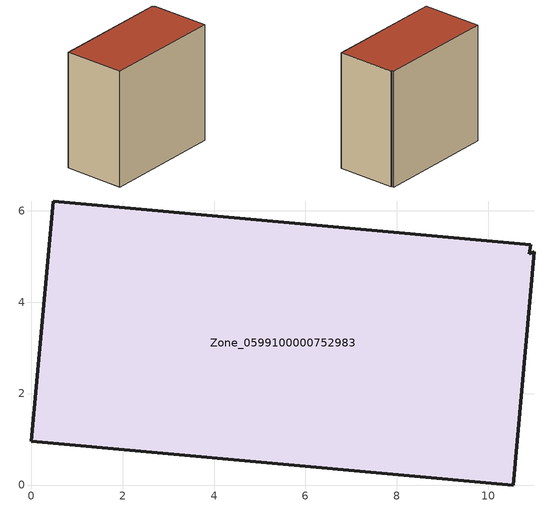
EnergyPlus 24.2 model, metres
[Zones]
Zone_0599100000752983
 floor ground (C_G): 11.01,5.1 10.55,0 0,0.96 0.48,6.21 10.93,5.26 10.89,5.06 z0
 wall outside (C_F): 0,0.96 10.55,0 11.01,5.1 10.89,5.06 10.93,5.26 0.48,6.21 0,0.96 z0:10.26
 roof outside (C_R): 10.55,0 11.01,5.1 10.89,5.06 10.93,5.26 0.48,6.21 0,0.96 z10.26
[BUILDING]
Pand.0599100000752983: North Axis=0; Terrain=City; Loads Convergence Tolerance Value=0.04; Temperature Convergence Tolerance Value=0.4; Solar Distribution=FullExterior; Maximum Number of Warmup Days=25; Minimum Number of Warmup Days=1
[Site:Location]
Rotterdam.The.Hague.AP_ZH_NLD Design_Conditions: Latitude=51.96; Longitude=4.45; Time Zone=1; Elevation=-4.5
[SITE:GROUNDTEMPERATURE:BUILDINGSURFACE]
18, 18, 18, 18, 18, 18, 18, 18, 18, 18, 18, 18
[MATERIAL] Thermal Absorptance=0.9; Solar Absorptance=0.7; Visible Absorptance=0.7
Name | Roughness | Thickness | Conductivity | Density | Specific Heat
G.TI.2006-2014 | MediumSmooth | 0.15 | 0.06 | 540 | 1210
F.TI.2006-2014 | Rough | 0.3 | 0.12 | 1920 | 840
R.TI.2006-2014 | MediumRough | 0.2 | 0.08 | 1500 | 1000
[CONSTRUCTION]
C_G: G.TI.2006-2014
C_F: F.TI.2006-2014
C_R: R.TI.2006-2014
[ZONE]
Zone_0599100000752983: Type=1; Multiplier=1; Ceiling Height=Autocalculate; Volume=Autocalculate; Floor Area=autocalculate; Part of Total Floor Area=Yes
[ZONEINFILTRATION:DESIGNFLOWRATE]
Infil_Zone_0599100000752983: Zone or ZoneList or Space or SpaceList=Zone_0599100000752983; Schedule=AlwaysOn; Design Flow Rate Calculation Method=Flow/Area; Flow Rate per Floor Area=0.0015; Constant Term Coefficient=1; Temperature Term Coefficient=0; Velocity Term Coefficient=0; Velocity Squared Term Coefficient=0
[HVACTEMPLATE:ZONE:IDEALLOADSAIRSYSTEM]
Zone_0599100000752983: Maximum Heating Supply Air Temperature=50; Minimum Cooling Supply Air Temperature=13; Maximum Heating Supply Air Humidity Ratio=0.0156; Minimum Cooling Supply Air Humidity Ratio=0.0077; Heating Limit=NoLimit; Cooling Limit=NoLimit; Dehumidification Control Type=ConstantSensibleHeatRatio; Cooling Sensible Heat Ratio=0.7; Dehumidification Setpoint=60; Humidification Control Type=None; Humidification Setpoint=30; Outdoor Air Method=None; Outdoor Air Flow Rate per Person=0.00944; Outdoor Air Flow Rate per Zone Floor Area=0; Outdoor Air Flow Rate per Zone=0; Demand Controlled Ventilation Type=None; Outdoor Air Economizer Type=NoEconomizer; Heat Recovery Type=None; Sensible Heat Recovery Effectiveness=0.7; Latent Heat Recovery Effectiveness=0.65
[ZONECONTROL:THERMOSTAT]
ThermostatControl_Zone_0599100000752983: Zone or ZoneList=Zone_0599100000752983; Control Type Schedule=DualSetpointControlType; Control 1=Thermostat_Zone_0599100000752983; Temperature Difference Between Cutout And Setpoint=0
[THERMOSTATSETPOINT:DUALSETPOINT]
Thermostat_Zone_0599100000752983: Heating Setpoint Temperature Schedule=HeatingSetpoint_Zone_0599100000752983; Cooling Setpoint Temperature Schedule=CoolingSetpoint_Zone_0599100000752983
[SCHEDULE:COMPACT]
HeatingSetpoint_Zone_0599100000752983: Through: 12/31, For: AllDays, Until: 24:00, 21
CoolingSetpoint_Zone_0599100000752983: Through: 12/31, For: AllDays, Until: 24:00, 24
DualSetpointControlType: Through: 12/31, For: AllDays, Until: 24:00, 4
AlwaysOn: Through: 12/31, For: AllDays, Until: 24:00, 1
